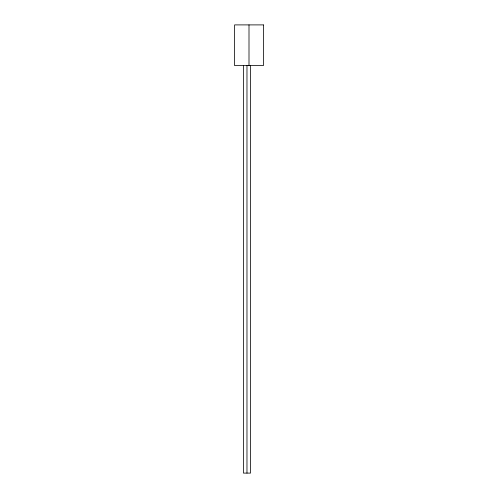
<?xml version="1.0" encoding="UTF-8"?>
<svg xmlns="http://www.w3.org/2000/svg" width="498" height="498" viewBox="0 0 498 498"><rect width="100%" height="100%" fill="white"/><g stroke="black" fill="none" stroke-linecap="round" stroke-linejoin="round"><path stroke-width="0.75" d="M250.5 65.612L250.5 473.1L243.447 473.1L243.447 65.612M249 24.9L249 65.612M246.971 65.612L246.971 473.1M263.392 24.9L234.608 24.9L234.608 65.612L263.392 65.612L263.392 24.9"/></g></svg>
